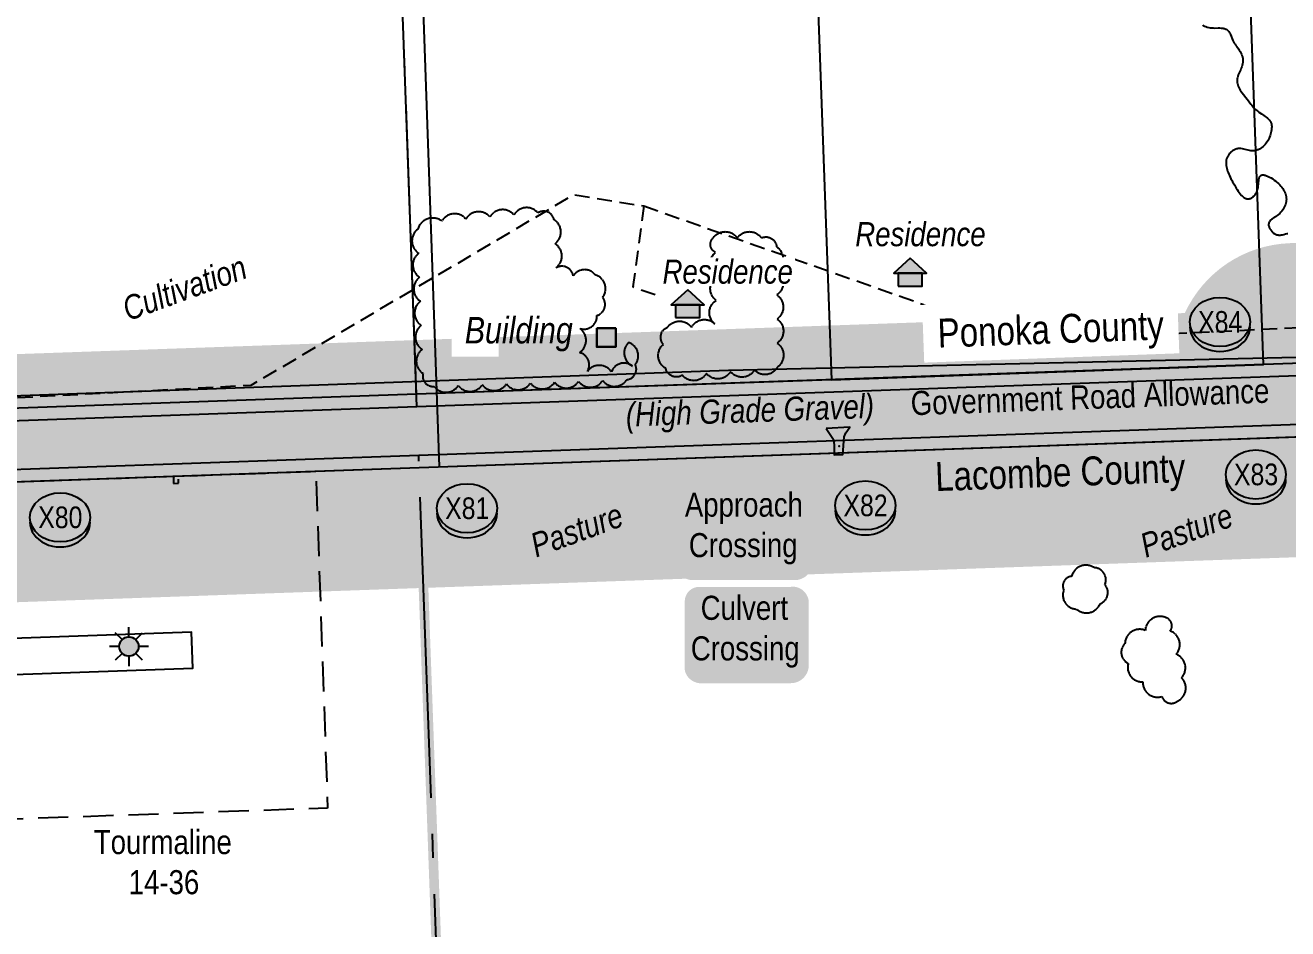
# Model space of a CAD drawing. Extents: x 665644 to 688844, y 5825051 to 5844826.
# Drawn here: x 672902 to 673426, y 5828566 to 5828942 of the extents above; entities that cross this region are included whole.
import ezdxf
from ezdxf.enums import TextEntityAlignment as Align

# ---------------------------------------------------------------- set-up
doc = ezdxf.new("R2010")
doc.units = 0
doc.header["$LTSCALE"] = 5
doc.header["$PDSIZE"] = 0.5
for name, pattern in [('0', [1, 1, 0]), ('BORDER', [44.45, 12.7, -6.35, 12.7, -6.35, 0, -6.35]), ('foc-ACCESSROAD', [3.75, 2.5, -1.25]), ('foc-QUARTERLINE', [33, 25, -3, 2, -3]), ('UG_PIPE', [1.875, 1.25, -0.625])]:
    doc.linetypes.add(name, pattern=pattern)
doc.layers.add('AS-BOUNDARY', color=7, linetype='BORDER', lineweight=60, true_color=0xcc33ff)
doc.layers.add('AS-STRUCTURE', color=7, linetype='Continuous', lineweight=30, true_color=0x595959)
for name, color, linetype in [('AS-PIPE-UG', 44, 'UG_PIPE'), ('AS-POWER', 104, 'foc-POWER'), ('AS-RESIDENCE', 14, 'Continuous'), ('AS-ROADS', 254, 'Continuous'), ('AS-TELEPHONE', 224, 'foc-TEL'), ('C-WS-S', 13, 'Continuous'), ('CG-NOTES', 7, 'Continuous'), ('F-RW', 190, 'Continuous'), ('F-WS', 190, 'foc-ACCESSROAD'), ('L-33', 7, 'Continuous'), ('L-QSEC', 8, 'foc-QUARTERLINE'), ('L-ROAD-T', 7, 'Continuous'), ('L-SEC', 7, 'Continuous'), ('L-TITLEDB', 4, 'Continuous'), ('P-BUFFER-H 30m', 51, 'Continuous'), ('P-CROSSINGS', 250, 'Continuous'), ('T-BUSH', 110, '0'), ('T-CREEK', 160, 'Continuous')]:
    doc.layers.add(name, color=color, linetype=linetype)
for name, color, linetype, true_color in [('AS-STRUCTURE-H', 7, 'Continuous', 0xa8a8a8), ('AS-STRUCTURE-T', 7, 'Continuous', 0x454545), ('P-PROPOSED-WL4', 7, 'Continuous', 0x5b5bc8)]:
    doc.layers.add(name, color=color, linetype=linetype, true_color=true_color)
doc.layers.add('F-WS-T', color=190, linetype='Continuous', lineweight=9)
doc.layers.add('T-TEXT', color=48, linetype='Continuous', lineweight=18)
doc.layers.add('Fresh_POD_to_Rimbey_South', color=7, linetype='Continuous', plot=False)
doc.styles.add('100L', font='ARIALN.TTF', dxfattribs={"height": 11})
doc.styles.add('175L', font='ARIALN.TTF', dxfattribs={"height": 20})
doc.styles.add('240', font='ARIALN.TTF', dxfattribs={"height": 30})
doc.styles.add('80', font='ARIALN.TTF', dxfattribs={"height": 10})
doc.styles.add('80L', font='ARIALN.TTF', dxfattribs={"height": 10})
doc.styles.add('80LS', font='ARIALNI.TTF', dxfattribs={"height": 10})
doc.styles.add('Crossing', font='ARIALN.TTF', dxfattribs={"height": 10})
doc.styles.add('foc-LtypeFont', font='ARIALN.TTF', dxfattribs={"height": 7.35})
doc.linetypes.add('foc-POWER', pattern='A,6,-1,["P",foc-LtypeFont,S=0.2,R=0,X=-0.625,Y=-0.75],-1.24,4', length=12.24)
doc.linetypes.add('foc-TEL', pattern='A,2,-1,["T",foc-LtypeFont,S=0.2,R=0,X=-0.425,Y=-0.75],-1.24,8', length=12.24)
doc.linetypes.add('foc-TEL-NOLINE', pattern='A,0,-2,["T",foc-LtypeFont,S=0.2,R=0,X=-0.425,Y=-0.75],-10.24', length=12.24)

# ---------------------------------------------------------------- blocks, each defined once
blk = doc.blocks.new('res_occ')
for points in [[(0.1, 0.89), (-1.26, -0.37), (1.46, -0.37)], [(-0.9, -1.43), (1.1, -1.43), (1.1, -0.37), (-0.9, -0.37)]]:
    blk.add_hatch(color=14).paths.add_polyline_path(points)
at = {"color": 14}
for points in [[(0.1, 0.89), (-1.26, -0.37), (1.46, -0.37)], [(-0.9, -1.43), (1.1, -1.43), (1.1, -0.37), (-0.9, -0.37)]]:
    blk.add_lwpolyline(points, close=True, dxfattribs=at)
blk = doc.blocks.new('*U2206')
h = blk.add_hatch(color=59)
edge = h.paths.add_edge_path()
edge.add_line((-21.5, -20), (21.5, -20))
edge.add_arc((21.5, -14), 6, 270, 360)
edge.add_line((27.5, -14), (27.5, 12.5))
edge.add_arc((21.5, 12.5), 6, 0, 90)
edge.add_line((21.5, 18.5), (-21.5, 18.5))
edge.add_arc((-21.5, 12.5), 6, 90, 180)
edge.add_line((-27.5, 12.5), (-27.5, -14))
edge.add_arc((-21.5, -14), 6, 180, 270)
at = {"color": 1, "flags": 128}
blk.add_lwpolyline([(40.04, 34.16, 0, 7.5, 0), (0, 0, 0, 0, 0)], format="xyseb", dxfattribs=at)
blk.add_lwpolyline([(-21.5, -20, 3, 3, 0), (21.5, -20, 3, 3, 0.414214), (27.5, -14, 3, 3, 0), (27.5, 12.5, 3, 0, 0.414214), (21.5, 18.5, 0, 0, 0), (-21.5, 18.5, 0, 0, 0.414214), (-27.5, 12.5, 0, 0, 0), (-27.5, -14, 0, 3, 0.414214)], format="xyseb", close=True, dxfattribs=at)
at = {"color": 1, "style": '80'}
blk.add_attdef('ENTER_TEXT_001', (-35.99, -5), '', height=10, dxfattribs=at)
blk = doc.blocks.new('*U1229')
h = blk.add_hatch(color=254)
edge = h.paths.add_edge_path()
edge.add_line((-19, -20), (19, -20))
edge.add_arc((19, -14), 6, 270, 360)
edge.add_line((25, -14), (25, 12.5))
edge.add_arc((19, 12.5), 6, 0, 90)
edge.add_line((19, 18.5), (-19, 18.5))
edge.add_arc((-19, 12.5), 6, 90, 180)
edge.add_line((-25, 12.5), (-25, -14))
edge.add_arc((-19, -14), 6, 180, 270)
at = {"color": 160, "flags": 128}
blk.add_lwpolyline([(-19, -20, 3, 3, 0), (19, -20, 3, 3, 0.414214), (25, -14, 3, 3, 0), (25, 12.5, 3, 0, 0.414214), (19, 18.5, 0, 0, 0), (-19, 18.5, 0, 0, 0.414214), (-25, 12.5, 0, 0, 0), (-25, -14, 0, 3, 0.414214)], format="xyseb", close=True, dxfattribs=at)
at = {"color": 160, "style": '80'}
blk.add_attdef('ENTER_TEXT_001', (-26.85, -4.92), '', height=10, dxfattribs=at)
blk = doc.blocks.new('xing2')
h = blk.add_hatch(color=50)
h.dxf.hatch_style = 1
edge = h.paths.add_edge_path()
edge.add_ellipse((0, 0), major_axis=(-12.5, 0), ratio=0.816297, start_angle=0, end_angle=360)
h = blk.add_hatch(color=250)
h.dxf.hatch_style = 1
edge = h.paths.add_edge_path()
edge.add_ellipse((0, -2.05), major_axis=(-12.5, 0), ratio=0.816297, start_angle=0, end_angle=180)
edge.add_line((12.5, -2.05), (12.5, 0))
edge.add_ellipse((0, 0), major_axis=(-12.5, 0), ratio=0.816297, start_angle=0, end_angle=180, ccw=False)
edge.add_line((-12.5, 0), (-12.5, -2.05))
at = {"color": 250}
blk.add_ellipse((0, 0), major_axis=(-12.5, 0), ratio=0.816297, dxfattribs=at)
blk.add_ellipse((0, -2.05), major_axis=(-12.5, 0), ratio=0.816297, start_param=0, end_param=3.141593, dxfattribs=at)
at = {"color": 250, "style": 'Crossing'}
blk.add_attdef('CROSSING', text='', height=9, dxfattribs=at).set_placement((0.09, 0.02), align=Align.MIDDLE_CENTER)
at = {"color": 250, "style": 'Crossing', "flags": 1}
for tag, p in [('OWNER', (0.09, -12.49)), ('DESCRIPTION', (0.09, -25.77)), ('LOCATION', (0.09, -39.3)), ('DWG_REF', (0.09, -52.84))]:
    blk.add_attdef(tag, text='', height=9, dxfattribs=at).set_placement(p, align=Align.MIDDLE_CENTER)
blk = doc.blocks.new('GAS')
h = blk.add_hatch(color=255)
h.dxf.hatch_style = 1
edge = h.paths.add_edge_path()
edge.add_arc((0, 0), 0.9, 0, 360)
for p, q in [((-0.57, 0.57), (-1.14, 1.14)), ((0, 0.81), (0, 1.62)), ((0.57, 0.57), (1.14, 1.14)), ((-0.81, 0), (-1.62, 0)), ((1.62, 0), (0.81, 0)), ((-0.57, -0.57), (-1.14, -1.14)), ((0, -0.81), (0, -1.62)), ((1.14, -1.14), (0.57, -0.57))]:
    blk.add_line(p, q)
blk.add_circle((0, 0), 0.8)

msp = doc.modelspace()

# ---------------------------------------------------------------- hatches: boundary and pattern name
at = {"layer": 'AS-ROADS'}
h = msp.add_hatch(color=256, dxfattribs=at)
h.dxf.hatch_style = 1
h.paths.add_polyline_path([(673234.681, 5828774.169), (673237.766, 5828769.572), (673237.991, 5828767.161), (673238.052, 5828763.144), (673241.643, 5828763.312), (673242.086, 5828770.581), (673242.871, 5828772.319), (673244.554, 5828774.618)])
at = {"layer": 'AS-STRUCTURE-H'}
h = msp.add_hatch(color=256, dxfattribs=at)
h.dxf.hatch_style = 1
h.paths.add_polyline_path([(673139.43, 5828815.714), (673147.316, 5828815.714), (673147.316, 5828808.012), (673139.43, 5828808.012)])
at = {"layer": 'P-BUFFER-H 30m'}
h = msp.add_hatch(color=256, dxfattribs=at)
h.dxf.hatch_style = 1
edge = h.paths.add_edge_path()
edge.add_line((666009.192, 5827543.733), (666003.067, 5827535.89))
edge.add_line((666003.067, 5827535.89), (665942.142, 5827473.312))
edge.add_arc((665977.967, 5827438.432), 50, 135.7667, 181.93918)
edge.add_line((665927.996, 5827436.741), (665928.647, 5827417.504))
edge.add_line((665928.647, 5827417.504), (665858.673, 5827415.076))
edge.add_line((665858.673, 5827415.076), (665848.648, 5827703.844))
edge.add_line((665848.648, 5827703.844), (665829.66, 5828249.421))
edge.add_arc((665942.312, 5828253.201), 112.715, 136.01347, 181.9217, ccw=False)
edge.add_line((665861.213, 5828331.48), (665952.824, 5828426.391))
edge.add_arc((666033.077, 5828349.035), 111.465, 92.02995, 136.0531, ccw=False)
edge.add_line((666029.129, 5828460.43), (666763.716, 5828486.374))
edge.add_arc((666761.951, 5828536.343), 50, 272.02269, 335.20661)
edge.add_line((666807.342, 5828515.375), (667390.232, 5828536.212))
edge.add_line((667390.232, 5828536.212), (667545.778, 5828541.674))
edge.add_arc((667589.622, 5828565.71), 50, 208.73134, 271.99963)
edge.add_line((667591.367, 5828515.74), (668192.996, 5828536.745))
edge.add_line((668192.996, 5828536.745), (668987.773, 5828564.747))
edge.add_arc((668986.012, 5828614.716), 50, 272.01784, 335.23575)
edge.add_line((669031.414, 5828593.772), (669696.261, 5828617.102))
edge.add_arc((669740.082, 5828641.18), 50, 208.78768, 272.00974)
edge.add_line((669741.835, 5828591.211), (669818.198, 5828593.891))
edge.add_line((669818.198, 5828593.891), (670620.542, 5828621.926))
edge.add_line((670620.542, 5828621.926), (671177.684, 5828641.55))
edge.add_arc((671175.924, 5828691.519), 50, 272.01722, 298.32267)
edge.add_line((671199.646, 5828647.505), (671317.002, 5828651.615))
edge.add_line((671317.002, 5828651.615), (671420.483, 5828655.241))
edge.add_arc((671441.065, 5828700.808), 50, 245.69213, 272.00667)
edge.add_line((671442.816, 5828650.839), (672244.847, 5828678.94))
edge.add_line((672244.847, 5828678.94), (672264.955, 5828679.647))
edge.add_line((672264.955, 5828679.647), (673067.43, 5828707.876))
edge.add_line((673067.43, 5828707.876), (673434.856, 5828720.801))
edge.add_arc((673433.098, 5828770.77), 50, 272.01462, 335.23759)
edge.add_line((673478.5, 5828749.827), (673868.927, 5828763.561))
edge.add_line((673868.927, 5828763.561), (673889.027, 5828764.268))
edge.add_line((673889.027, 5828764.268), (674693.164, 5828792.467))
edge.add_line((674693.164, 5828792.467), (675500.312, 5828820.755))
edge.add_arc((675498.561, 5828870.724), 50, 272.00724, 280.2186)
edge.add_arc((675512.664, 5828871.243), 50, 263.99274, 272.08982)
edge.add_line((675514.487, 5828821.276), (675529.103, 5828821.809))
edge.add_arc((675572.891, 5828845.947), 50, 208.86537, 272.09001)
edge.add_line((675574.715, 5828795.98), (676318.375, 5828823.119))
edge.add_arc((676316.552, 5828873.086), 50, 272.09001, 298.40197)
edge.add_line((676340.335, 5828829.104), (676355.733, 5828829.666))
edge.add_arc((676376.247, 5828875.264), 50, 245.77711, 272.09078)
edge.add_line((676378.071, 5828825.297), (677089.349, 5828851.264))
edge.add_line((677089.349, 5828851.264), (677192.264, 5828855.477))
edge.add_line((677192.264, 5828855.477), (677189.938, 5828908.346))
edge.add_arc((677139.986, 5828906.148), 50, 2.51912, 92.09078)
edge.add_line((677138.162, 5828956.115), (676399.458, 5828929.147))
edge.add_arc((676378.945, 5828883.548), 50, 65.77852, 92.08954)
edge.add_line((676377.122, 5828933.515), (676311.431, 5828931.118))
edge.add_arc((676313.254, 5828881.152), 50, 92.08954, 118.40251)
edge.add_line((676289.471, 5828925.133), (675618.565, 5828900.649))
edge.add_arc((675574.778, 5828876.511), 50, 28.86544, 92.08994)
edge.add_line((675572.954, 5828926.478), (675563.641, 5828926.138))
edge.add_line((675563.641, 5828926.138), (675558.345, 5829067.321))
edge.add_arc((675508.381, 5829065.447), 50, 2.14827, 92.14821)
edge.add_line((675506.506, 5829115.412), (675486.408, 5829114.658))
edge.add_arc((675488.282, 5829064.693), 50, 92.14821, 182.14828)
edge.add_line((675438.317, 5829062.819), (675443.606, 5828921.831))
edge.add_line((675443.606, 5828921.831), (674689.556, 5828895.403))
edge.add_line((674689.556, 5828895.403), (673885.412, 5828867.204))
edge.add_line((673885.412, 5828867.204), (673865.306, 5828866.497))
edge.add_line((673865.306, 5828866.497), (673427.271, 5828851.088))
edge.add_arc((673429.028, 5828801.119), 50, 92.01465, 155.23756)
edge.add_line((673383.626, 5828822.062), (673063.809, 5828810.812))
edge.add_line((673063.809, 5828810.812), (672261.334, 5828782.583))
edge.add_line((672261.334, 5828782.583), (672241.233, 5828781.876))
edge.add_line((672241.233, 5828781.876), (671464.35, 5828754.656))
edge.add_arc((671443.768, 5828709.089), 50, 65.69192, 92.00685)
edge.add_line((671442.017, 5828759.058), (671313.396, 5828754.551))
edge.add_line((671313.396, 5828754.551), (671174.332, 5828749.681))
edge.add_arc((671176.082, 5828699.712), 50, 92.00583, 118.33384)
edge.add_line((671152.351, 5828743.722), (670616.93, 5828724.863))
edge.add_line((670616.93, 5828724.863), (669814.594, 5828696.828))
edge.add_line((669814.594, 5828696.828), (669785.832, 5828695.818))
edge.add_arc((669742.011, 5828671.74), 50, 28.7877, 92.00972)
edge.add_line((669740.258, 5828721.709), (669011.371, 5828696.132))
edge.add_arc((669013.124, 5828646.163), 50, 92.00972, 92.15561)
edge.add_line((669011.243, 5828696.128), (668980.075, 5828694.954))
edge.add_arc((668981.956, 5828644.99), 50, 92.15561, 155.14244)
edge.add_line((668936.588, 5828666.008), (668189.385, 5828639.682))
edge.add_line((668189.385, 5828639.682), (667635.387, 5828620.34))
edge.add_arc((667591.538, 5828596.314), 50, 28.71884, 92.01135)
edge.add_line((667589.783, 5828646.283), (667386.586, 5828639.147))
edge.add_line((667386.586, 5828639.147), (666756.08, 5828616.609))
edge.add_arc((666757.866, 5828566.641), 50, 92.04727, 155.18038)
edge.add_line((666712.484, 5828587.629), (666025.494, 5828563.366))
edge.add_arc((666033.062, 5828349.069), 214.43, 92.02269, 136.04584)
edge.add_line((665878.694, 5828497.902), (665787.104, 5828403.013))
edge.add_arc((665942.312, 5828253.201), 215.715, 136.01347, 181.93424)
edge.add_arc((665776.691, 5828247.607), 50, 181.93424, 181.99327)
edge.add_line((665726.721, 5828245.868), (665745.71, 5827700.266))
edge.add_line((665745.71, 5827700.266), (665757.47, 5827361.533))
edge.add_line((665757.47, 5827361.533), (665757.574, 5827358.535))
edge.add_arc((665807.544, 5827360.27), 50, 181.98841, 271.9875)
edge.add_line((665809.278, 5827310.3), (665862.247, 5827312.138))
edge.add_line((665862.247, 5827312.138), (665985.206, 5827316.405))
edge.add_arc((665983.472, 5827366.375), 50, 271.9875, 362.04207)
edge.add_line((666033.441, 5827368.156), (666032.177, 5827403.589))
edge.add_line((666032.177, 5827403.589), (666031.701, 5827417.647))
edge.add_line((666031.701, 5827417.647), (666072.442, 5827459.493))
edge.add_line((666072.442, 5827459.493), (666106.054, 5827458.849))
edge.add_arc((666107.012, 5827508.84), 50, 268.90143, 294.66022)
edge.add_line((666127.874, 5827463.4), (666172.459, 5827483.869))
edge.add_line((666172.459, 5827483.869), (666350.016, 5827525.676))
edge.add_arc((666338.557, 5827574.345), 50, 283.2493, 405.41323)
edge.add_line((666373.656, 5827609.954), (666371.132, 5827612.442))
edge.add_arc((666336.033, 5827576.833), 50, 45.41323, 103.2493)
edge.add_line((666324.573, 5827625.502), (666143.698, 5827582.914))
edge.add_arc((666155.158, 5827534.245), 50, 103.2493, 114.66022)
edge.add_line((666134.296, 5827579.685), (666133.685, 5827579.404))
edge.add_arc((666084.581, 5827569.982), 50, 10.86194, 62.58611)
edge.add_line((666107.602, 5827614.367), (666099.432, 5827618.605))
edge.add_arc((666076.411, 5827574.22), 50, 62.58611, 152.58611)
edge.add_line((666032.026, 5827597.24), (666030.645, 5827594.577))
edge.add_arc((666075.03, 5827571.557), 50, 152.58611, 184.80847)
edge.add_line((666025.206, 5827567.365), (666021.831, 5827559.92))
edge.add_line((666021.831, 5827559.92), (666009.192, 5827543.733))

# ---------------------------------------------------------------- linework, layer by layer
at = {"layer": 'AS-BOUNDARY', "flags": 128}
msp.add_lwpolyline([(681195.742, 5828960.591, 4, 4, 0), (681192.499, 5829060.528, 4, 4, 0), (680369.563, 5829029.677, 4, 4, 0), (678766.25, 5828968.46, 4, 4, 0), (678746.151, 5828967.743, 4, 4, 0), (677140.879, 5828908.866, 4, 4, 0), (677020.961, 5828904.489, 4, 4, 0), (675516.497, 5828849.073, 4, 4, 0), (673867.961, 5828791.251, 4, 4, 0), (673065.485, 5828763.022, 4, 4, 0), (673097.964, 5827861.148, 0, 0, 0)], format="xyseb", dxfattribs=at)
at = {"layer": 'AS-PIPE-UG', "flags": 128}
for points in [[(672374.669, 5828759.269), (672995.916, 5828792.1), (673129.909, 5828871.254), (673158.93, 5828866.537)], [(673158.93, 5828866.537), (673154.431, 5828832.885), (673164.159, 5828829.621)], [(673158.93, 5828866.537), (673283.752, 5828822.616)], [(673378.192, 5828813.604), (673809.467, 5828833.135)]]:
    msp.add_lwpolyline(points, dxfattribs=at)
at = {"layer": 'AS-POWER', "flags": 128}
msp.add_lwpolyline([(670637.829, 5828703.181), (672057.335, 5828752.892), (672207.812, 5828758.164), (672266.275, 5828765.138), (672370.585, 5828768.816), (673194.147, 5828798.334), (673889.562, 5828814.203), (674019.339, 5828817.61), (674643.868, 5828839.513), (674698.924, 5828841.383), (675111.536, 5828855.405), (675430.336, 5828866.166), (675518.855, 5828870.32), (675945.041, 5828884.632), (676075.8, 5828889.181), (676180.688, 5828894.105), (676398.918, 5828903.205), (677118.975, 5828928.722)], dxfattribs=at)
at = {"layer": 'AS-ROADS', "const_width": 8, "flags": 128}
msp.add_lwpolyline([(670206.753, 5828670.714), (671097.785, 5828702.772), (671508.703, 5828717.383), (671944.829, 5828730.351), (672348.434, 5828744.429), (673040.114, 5828768.916), (673422.48, 5828782.995), (673966.192, 5828801.534), (674466.585, 5828821.248), (674979.12, 5828837.921), (675553.281, 5828858.67), (676169.719, 5828880.18), (676766.478, 5828903.213), (677019.621, 5828911.693)], dxfattribs=at)
at = {"layer": 'AS-ROADS', "flags": 128}
msp.add_lwpolyline([(673234.681, 5828774.169), (673237.766, 5828769.572), (673237.991, 5828767.161), (673238.052, 5828763.144), (673241.643, 5828763.312), (673242.086, 5828770.581), (673242.871, 5828772.319), (673244.554, 5828774.618)], close=True, dxfattribs=at)
at = {"layer": 'AS-STRUCTURE'}
msp.add_lwpolyline([(673139.43, 5828815.714), (673147.316, 5828815.714), (673147.316, 5828808.012), (673139.43, 5828808.012)], close=True, dxfattribs=at)
at = {"layer": 'AS-TELEPHONE', "flags": 128}
msp.add_lwpolyline([(673074.122, 5828758.142), (673065.919, 5828991.35), (673112.975, 5829032.666)], dxfattribs=at)
at = {"layer": 'AS-TELEPHONE', "linetype": 'foc-TEL-NOLINE', "flags": 128}
msp.add_lwpolyline([(672243.096, 5828728.909), (673065.672, 5828757.845), (673868.146, 5828786.073), (674692.432, 5828814.979), (675496.618, 5828843.164), (676318.379, 5828873.152), (677020.187, 5828898.772), (677120.019, 5828902.417), (678041.168, 5828936.208)], dxfattribs=at)
at = {"layer": 'F-RW', "flags": 128}
msp.add_lwpolyline([(672432.863, 5828735.584), (672435.67, 5828655.634), (672971.628, 5828674.487), (672971.101, 5828689.478), (672450.134, 5828671.152), (672447.854, 5828736.111), (672447.854, 5828736.112)], close=True, dxfattribs=at)
at = {"layer": 'F-WS', "flags": 128}
msp.add_lwpolyline([(672882.82, 5828751.413), (672963.63, 5828754.255), (672963.718, 5828751.287), (672965.718, 5828751.344), (672965.636, 5828754.323), (673022.74, 5828756.332), (673027.662, 5828616.418), (672887.749, 5828611.496), (672882.827, 5828751.41)], dxfattribs=at)
at = {"layer": 'Fresh_POD_to_Rimbey_South', "color": 6}
msp.add_point((673240.119, 5828766.727), dxfattribs=at)
at = {"layer": 'L-QSEC', "flags": 128}
for points in [[(673064.76, 5828783.123), (673037.197, 5829546.977)], [(673094.38, 5827961.11), (673065.485, 5828763.022)]]:
    msp.add_lwpolyline(points, dxfattribs=at)
at = {"layer": 'L-SEC', "flags": 128}
for points in [[(673867.248, 5828811.351), (673064.76, 5828783.123)], [(673065.485, 5828763.022), (673867.961, 5828791.251)], [(673064.76, 5828783.123), (672262.271, 5828754.891)], [(672263.008, 5828734.793), (673065.485, 5828763.022)]]:
    msp.add_lwpolyline(points, dxfattribs=at)
at = {"layer": 'L-TITLEDB', "flags": 128}
for points in [[(673403.636, 5829152.416), (673224.171, 5829146.103), (673236.863, 5828794.359), (673416.328, 5828800.672)], [(673051.881, 5829140.042), (673224.171, 5829146.103), (673236.863, 5828794.359), (673064.573, 5828788.299)]]:
    msp.add_lwpolyline(points, close=True, dxfattribs=at)
for points in [[(673867.064, 5828816.528), (673064.573, 5828788.299)], [(673064.573, 5828788.299), (672262.081, 5828760.068)], [(673065.672, 5828757.845), (673868.146, 5828786.073)], [(672263.197, 5828729.616), (673065.672, 5828757.845)]]:
    msp.add_lwpolyline(points, dxfattribs=at)
at = {"layer": 'T-BUSH', "flags": 128}
for points in [[(673065.1, 5828856.907, 0.5205671), (673065.46, 5828846.914, 0.5205671), (673065.821, 5828836.92, 0.5205671), (673066.181, 5828826.927, 0.5205671), (673066.542, 5828816.933, 0.5205671), (673066.902, 5828806.94, 0.5205671), (673067.263, 5828796.946, 0.5205671), (673071.913, 5828791.559, 0.5205671), (673081.907, 5828791.911, 0.5205671), (673091.9, 5828792.262, 0.5205671), (673101.894, 5828792.614, 0.5205671), (673111.888, 5828792.965, 0.5205671), (673121.882, 5828793.317, 0.5205671), (673131.876, 5828793.668, 0.5205671), (673141.87, 5828794.02, 0.5205671), (673151.863, 5828794.371, 0.5205671), (673155.418, 5828800.673, 0.5205671), (673152.61, 5828809.827, 0.5205671), (673154.294, 5828799.994, 0.5205671), (673145.513, 5828797.636, 0.5205671), (673135.515, 5828797.812, 0.5205671), (673132.197, 5828805.618, 0.5205671), (673132.554, 5828815.611, 0.5205671), (673139.489, 5828821.035, 0.5205671), (673141.897, 5828828.597, 0.5205671), (673138.712, 5828837.96, 0.5205671), (673129.664, 5828837.485, 0.5205671), (673122.532, 5828840.858, 0.5205671), (673122.119, 5828850.85, 0.5205671), (673121.707, 5828860.841, 0.5205671), (673114.977, 5828863.664, 0.5205671), (673105.013, 5828862.818, 0.5205671), (673095.049, 5828861.972, 0.5205671), (673085.085, 5828861.125, 0.5205671), (673075.121, 5828860.279, 0.5205671)], [(673187.774, 5828853.27, -0.5205671), (673197.774, 5828853.27, -0.5205671), (673207.774, 5828853.27, -0.5205671), (673214.104, 5828849.578, -0.5205671), (673214.164, 5828839.578, -0.5205671), (673214.224, 5828829.578, -0.5205671), (673214.284, 5828819.578, -0.5205671), (673214.344, 5828809.579, -0.5205671), (673214.404, 5828799.579, -0.5205671), (673204.913, 5828798.404, -0.5205671), (673194.939, 5828797.675, -0.5205671), (673184.966, 5828796.945, -0.5205671), (673174.993, 5828796.216, -0.5205671), (673168.049, 5828799.105, -0.5205671), (673167.079, 5828809.058, -0.5205671), (673168.823, 5828816.168, -0.5205671), (673178.771, 5828816.04, -0.5205671), (673188.476, 5828817.52, -0.5205671), (673189.021, 5828827.321, -0.5205671), (673189.295, 5828837.306, -0.5205671), (673188.72, 5828847.213, -0.5205671)], [(673345.967, 5828716.312, 0.5205671), (673336.639, 5828712.71, 0.5205671), (673333.329, 5828706.999, 0.5205671), (673338.68, 5828699.077, 0.5205671), (673348.429, 5828701.304, 0.5205671), (673350.448, 5828709.2, 0.5205671)], [(673375.641, 5828695.571, 0.5205671), (673367.196, 5828690.215, 0.5205671), (673358.752, 5828684.859, 0.5205671), (673360.148, 5828676.497, 0.5205671), (673366.155, 5828668.898, 0.5205671), (673374.077, 5828662.795, 0.5205671), (673380.513, 5828660.789, 0.5205671), (673382.277, 5828670.55, 0.5205671), (673380.08, 5828680.306, 0.5205671), (673377.579, 5828689.975, 0.5205671)]]:
    msp.add_lwpolyline(points, format="xyb", close=True, dxfattribs=at)
at = {"layer": 'T-CREEK', "flags": 128}
msp.add_lwpolyline([(673391.03, 5828941.715), (673391.283, 5828941.556), (673391.808, 5828941.276), (673392.36, 5828941.042), (673392.935, 5828940.852), (673393.531, 5828940.702), (673394.146, 5828940.591), (673394.778, 5828940.515), (673395.425, 5828940.472), (673396.082, 5828940.458), (673397.405, 5828940.469), (673398.054, 5828940.471), (673398.685, 5828940.451), (673399.29, 5828940.4), (673399.581, 5828940.358), (673399.862, 5828940.303), (673400.133, 5828940.233), (673400.393, 5828940.148), (673400.641, 5828940.045), (673400.875, 5828939.923), (673401.096, 5828939.779), (673401.302, 5828939.615), (673401.495, 5828939.43), (673401.675, 5828939.227), (673401.845, 5828939.006), (673402.004, 5828938.771), (673402.154, 5828938.521), (673402.297, 5828938.259), (673402.563, 5828937.705), (673402.813, 5828937.121), (673403.298, 5828935.915), (673403.552, 5828935.319), (673403.825, 5828934.743), (673404.126, 5828934.2), (673404.454, 5828933.688), (673404.8, 5828933.198), (673405.158, 5828932.719), (673405.875, 5828931.761), (673406.221, 5828931.262), (673406.547, 5828930.742), (673406.848, 5828930.205), (673407.116, 5828929.651), (673407.344, 5828929.084), (673407.526, 5828928.506), (673407.598, 5828928.214), (673407.655, 5828927.92), (673407.697, 5828927.625), (673407.724, 5828927.329), (673407.735, 5828927.032), (673407.73, 5828926.735), (673407.68, 5828926.139), (673407.58, 5828925.544), (673407.436, 5828924.951), (673407.254, 5828924.362), (673407.042, 5828923.778), (673406.806, 5828923.201), (673406.553, 5828922.632), (673406.045, 5828921.507), (673405.814, 5828920.945), (673405.614, 5828920.381), (673405.457, 5828919.812), (673405.398, 5828919.524), (673405.355, 5828919.234), (673405.328, 5828918.942), (673405.319, 5828918.646), (673405.326, 5828918.349), (673405.349, 5828918.05), (673405.388, 5828917.751), (673405.441, 5828917.452), (673405.588, 5828916.855), (673405.785, 5828916.267), (673406.026, 5828915.692), (673406.305, 5828915.136), (673406.617, 5828914.603), (673406.955, 5828914.096), (673407.314, 5828913.611), (673408.07, 5828912.677), (673408.837, 5828911.751), (673409.577, 5828910.793), (673410.3, 5828909.816), (673411.029, 5828908.847), (673411.403, 5828908.374), (673411.787, 5828907.913), (673412.184, 5828907.467), (673412.596, 5828907.04), (673413.026, 5828906.635), (673413.474, 5828906.248), (673413.937, 5828905.877), (673414.414, 5828905.518), (673415.402, 5828904.821), (673416.425, 5828904.125), (673416.944, 5828903.768), (673417.456, 5828903.4), (673417.946, 5828903.013), (673418.401, 5828902.602), (673418.61, 5828902.385), (673418.804, 5828902.161), (673418.982, 5828901.927), (673419.141, 5828901.684), (673419.28, 5828901.431), (673419.397, 5828901.166), (673419.493, 5828900.891), (673419.569, 5828900.608), (673419.626, 5828900.316), (673419.666, 5828900.017), (673419.689, 5828899.713), (673419.697, 5828899.405), (673419.673, 5828898.779), (673419.604, 5828898.15), (673419.501, 5828897.527), (673419.371, 5828896.919), (673419.217, 5828896.326), (673419.037, 5828895.748), (673418.829, 5828895.185), (673418.593, 5828894.637), (673418.328, 5828894.103), (673418.032, 5828893.584), (673417.706, 5828893.08), (673417.349, 5828892.594), (673416.961, 5828892.128), (673416.543, 5828891.685), (673416.095, 5828891.268), (673415.617, 5828890.878), (673415.109, 5828890.519), (673414.577, 5828890.199), (673414.023, 5828889.923), (673413.74, 5828889.805), (673413.453, 5828889.7), (673413.163, 5828889.61), (673412.871, 5828889.536), (673412.576, 5828889.478), (673412.28, 5828889.438), (673411.983, 5828889.417), (673411.685, 5828889.414), (673411.387, 5828889.428), (673411.088, 5828889.458), (673410.491, 5828889.555), (673409.893, 5828889.69), (673408.696, 5828890.01), (673408.099, 5828890.164), (673407.503, 5828890.292), (673406.909, 5828890.379), (673406.612, 5828890.403), (673406.317, 5828890.41), (673406.022, 5828890.399), (673405.727, 5828890.368), (673405.434, 5828890.316), (673405.143, 5828890.242), (673404.853, 5828890.149), (673404.568, 5828890.037), (673404.286, 5828889.907), (673404.01, 5828889.761), (673403.74, 5828889.6), (673403.477, 5828889.425), (673403.221, 5828889.238), (673402.974, 5828889.038), (673402.737, 5828888.828), (673402.51, 5828888.608), (673402.295, 5828888.381), (673402.091, 5828888.146), (673401.901, 5828887.905), (673401.724, 5828887.66), (673401.563, 5828887.411), (673401.416, 5828887.16), (673401.285, 5828886.905), (673401.168, 5828886.648), (673401.065, 5828886.388), (673400.976, 5828886.125), (673400.838, 5828885.592), (673400.751, 5828885.049), (673400.714, 5828884.496), (673400.722, 5828883.933), (673400.774, 5828883.362), (673400.867, 5828882.781), (673400.998, 5828882.193), (673401.165, 5828881.596), (673401.364, 5828880.992), (673401.594, 5828880.381), (673401.852, 5828879.763), (673402.134, 5828879.138), (673402.439, 5828878.507), (673402.764, 5828877.87), (673403.105, 5828877.228), (673403.462, 5828876.581), (673404.206, 5828875.273), (673404.983, 5828873.964), (673405.383, 5828873.327), (673405.79, 5828872.712), (673406.206, 5828872.127), (673406.63, 5828871.58), (673407.063, 5828871.079), (673407.283, 5828870.848), (673407.505, 5828870.632), (673407.729, 5828870.431), (673407.956, 5828870.247), (673408.185, 5828870.08), (673408.416, 5828869.931), (673408.649, 5828869.802), (673408.885, 5828869.694), (673409.124, 5828869.607), (673409.365, 5828869.542), (673409.608, 5828869.501), (673409.854, 5828869.485), (673410.102, 5828869.494), (673410.353, 5828869.529), (673410.607, 5828869.591), (673410.861, 5828869.68), (673411.116, 5828869.794), (673411.368, 5828869.932), (673411.617, 5828870.093), (673411.862, 5828870.275), (673412.1, 5828870.478), (673412.33, 5828870.699), (673412.551, 5828870.939), (673412.76, 5828871.195), (673412.958, 5828871.466), (673413.141, 5828871.752), (673413.309, 5828872.051), (673413.461, 5828872.361), (673413.593, 5828872.682), (673413.708, 5828873.012), (673413.807, 5828873.35), (673413.891, 5828873.693), (673414.023, 5828874.39), (673414.117, 5828875.091), (673414.189, 5828875.782), (673414.25, 5828876.449), (673414.316, 5828877.081), (673414.354, 5828877.379), (673414.399, 5828877.663), (673414.452, 5828877.932), (673414.514, 5828878.183), (673414.588, 5828878.416), (673414.675, 5828878.628), (673414.777, 5828878.818), (673414.895, 5828878.984), (673415.031, 5828879.124), (673415.187, 5828879.238), (673415.362, 5828879.326), (673415.555, 5828879.389), (673415.764, 5828879.427), (673415.988, 5828879.442), (673416.227, 5828879.435), (673416.479, 5828879.407), (673416.743, 5828879.358), (673417.018, 5828879.29), (673417.302, 5828879.204), (673417.595, 5828879.099), (673417.895, 5828878.979), (673418.201, 5828878.843), (673418.513, 5828878.692), (673418.828, 5828878.528), (673419.467, 5828878.162), (673420.107, 5828877.754), (673420.74, 5828877.31), (673421.357, 5828876.838), (673421.948, 5828876.347), (673422.505, 5828875.844), (673423.021, 5828875.334), (673423.495, 5828874.817), (673423.926, 5828874.294), (673424.314, 5828873.766), (673424.658, 5828873.233), (673424.957, 5828872.695), (673425.211, 5828872.152), (673425.418, 5828871.604), (673425.579, 5828871.053), (673425.693, 5828870.498), (673425.759, 5828869.94), (673425.776, 5828869.378), (673425.743, 5828868.814), (673425.662, 5828868.249), (673425.534, 5828867.685), (673425.361, 5828867.124), (673425.143, 5828866.568), (673424.884, 5828866.02), (673424.583, 5828865.482), (673424.244, 5828864.955), (673423.867, 5828864.443), (673423.455, 5828863.947), (673423.009, 5828863.469), (673422.529, 5828863.012), (673422.019, 5828862.579), (673421.48, 5828862.17), (673420.354, 5828861.415), (673419.815, 5828861.045), (673419.564, 5828860.857), (673419.328, 5828860.663), (673419.111, 5828860.463), (673418.917, 5828860.256), (673418.749, 5828860.038), (673418.609, 5828859.81), (673418.502, 5828859.568), (673418.43, 5828859.312), (673418.394, 5828859.043), (673418.392, 5828858.761), (673418.422, 5828858.471), (673418.482, 5828858.175), (673418.569, 5828857.875), (673418.682, 5828857.575), (673418.818, 5828857.277), (673418.975, 5828856.984), (673419.151, 5828856.698), (673419.344, 5828856.423), (673419.551, 5828856.16), (673419.771, 5828855.913), (673420.001, 5828855.683), (673420.242, 5828855.47), (673420.492, 5828855.275), (673420.749, 5828855.1), (673421.014, 5828854.944), (673421.284, 5828854.808), (673421.56, 5828854.694), (673421.839, 5828854.601), (673422.121, 5828854.531), (673422.405, 5828854.484), (673422.69, 5828854.46), (673422.977, 5828854.457), (673423.267, 5828854.472), (673423.561, 5828854.504), (673424.164, 5828854.607), (673424.793, 5828854.746), (673425.453, 5828854.9), (673426.124, 5828855.036), (673426.454, 5828855.085)], dxfattribs=at)

# ---------------------------------------------------------------- block references
at = {"layer": 'AS-RESIDENCE', "xscale": 5.000000000000001, "yscale": 5.000000000000001, "zscale": 5.000000000000001}
for p in [(673269.04, 5828840.44), (673176.678, 5828827.317)]:
    msp.add_blockref('res_occ', p, dxfattribs=at)
at = {"layer": 'C-WS-S', "xscale": 5.000000000000001, "yscale": 5.000000000000001, "zscale": 5.000000000000001}
msp.add_blockref('GAS', (672945.134, 5828683.542), dxfattribs=at)
at = {"layer": 'CG-NOTES'}
ref = msp.add_blockref('*U2206', (673200.115, 5828732.598), dxfattribs=dict(at, xscale=0.9990699345404985, yscale=0.9990699345404985, zscale=0.9990699345404985))
ref.add_attrib('ENTER_TEXT_001', 'Approach', (673176.014, 5828737.486), dxfattribs={"layer": '0', "color": 1, "height": 9.9907, "style": '80'})
ref.add_attrib('ENTER_TEXT_002', 'Crossing', (673177.659, 5828720.658), dxfattribs={"layer": '0', "color": 1, "height": 9.9907, "style": '80'})
ref = msp.add_blockref('*U1229', (673200.956, 5828689.812), dxfattribs=dict(at, xscale=1.000119014162687, yscale=1.000119014162687, zscale=1.000119014162687))
ref.add_attrib('ENTER_TEXT_001', 'Culvert', (673182.574, 5828694.616), dxfattribs={"layer": '0', "color": 160, "height": 10.0012, "style": '80'})
ref.add_attrib('ENTER_TEXT_002', 'Crossing', (673178.477, 5828677.77), dxfattribs={"layer": '0', "color": 160, "height": 10.0012, "style": '80'})
at = {"layer": 'P-CROSSINGS'}
for p, values in [((673398.207, 5828818.355), {'CROSSING': 'X84'}), ((673413.104, 5828755.014), {'CROSSING': 'X83'}), ((673085.531, 5828740.955), {'CROSSING': 'X81'}), ((673250.943, 5828742.155), {'CROSSING': 'X82'}), ((672916.562, 5828737.182), {'CROSSING': 'X80'})]:
    msp.add_blockref('xing2', p, dxfattribs=at).add_auto_attribs(values)

# ---------------------------------------------------------------- texts
at = {"layer": 'AS-RESIDENCE', "insert": (673246.778, 5828859.832), "char_height": 10, "attachment_point": 1, "style": '175L'}
msp.add_mtext_dynamic_manual_height_columns('{\\fArial Narrow|b0|i1|c0|p34;Residence}', width=53.94038, gutter_width=50, heights=[0], dxfattribs=at)
at = {"layer": 'F-WS-T', "insert": (672929.732, 5828607.312), "char_height": 10, "attachment_point": 1, "style": '175L'}
msp.add_mtext_dynamic_manual_height_columns('\\pi0.83395;Tourmaline\\P\\pi15.329;14-36', width=58.18222, gutter_width=100, heights=[0], dxfattribs=at)
at = {"layer": 'L-33', "color": 200, "linetype": 'Continuous', "true_color": 0xcc33ff, "insert": (673331.928, 5828754.179), "char_height": 12, "attachment_point": 5, "rotation": 2.09345, "style": '240'}
msp.add_mtext_dynamic_manual_height_columns('Lacombe County', width=201.24694, gutter_width=45, heights=[0], dxfattribs=at)
at = {"layer": 'L-ROAD-T', "style": '80L'}
msp.add_text('Government Road Allowance', height=10, rotation=2.02279, dxfattribs=at).set_placement((673344.233, 5828787.217), align=Align.MIDDLE_CENTER)
at = {"layer": 'T-TEXT', "style": '80LS'}
for s, rotation, p in [('Cultivation', 20, (672968.206, 5828832.476)), ('(High Grade Gravel)', 2.02279, (673203.008, 5828781.684)), ('Pasture', 20, (673131.091, 5828731.912)), ('Pasture', 20, (673384.291, 5828731.777))]:
    msp.add_text(s, height=10, rotation=rotation, dxfattribs=at).set_placement(p, align=Align.MIDDLE_CENTER)

# ---------------------------------------------------------------- next in the draw order: texts
at = {"layer": 'AS-RESIDENCE', "insert": (673166.741, 5828844.261), "char_height": 10, "attachment_point": 1, "style": '175L', "bg_fill": 3, "box_fill_scale": 1.1, "bg_fill_color": 256, "bg_fill_transparency": 0}
msp.add_mtext_dynamic_manual_height_columns('{\\fArial Narrow|b0|i1|c0|p34;Residence}', width=53.94038, gutter_width=50, heights=[0], dxfattribs=at)
at = {"layer": 'AS-STRUCTURE-T', "insert": (673084.616, 5828820.429), "char_height": 11, "attachment_point": 1, "style": '100L', "bg_fill": 2}
msp.add_mtext_dynamic_manual_height_columns('{\\fArial Narrow|b0|i1|c0|p34;Building}', width=8.53567, gutter_width=55, heights=[0], dxfattribs=at)
at = {"layer": 'L-33', "color": 200, "linetype": 'Continuous', "true_color": 0xcc33ff, "insert": (673327.989, 5828813.584), "char_height": 12, "attachment_point": 5, "rotation": 2.09345, "style": '240', "bg_fill": 2}
msp.add_mtext_dynamic_manual_height_columns('Ponoka County', width=93.99995, gutter_width=45, heights=[0], dxfattribs=at)

# ---------------------------------------------------------------- next in the draw order: hatches: boundary and pattern name
at = {"layer": 'P-PROPOSED-WL4'}
h = msp.add_hatch(color=256, dxfattribs=at)
h.dxf.hatch_style = 1
edge = h.paths.add_edge_path()
edge.add_line((677138.894, 5828906.615), (676379.135, 5828878.371))
edge.add_line((676379.135, 5828878.371), (676378.945, 5828883.548))
edge.add_line((676378.945, 5828883.548), (676313.254, 5828881.152))
edge.add_line((676313.254, 5828881.152), (676313.444, 5828875.975))
edge.add_line((676313.444, 5828875.975), (675575.78, 5828849.054))
edge.add_line((675575.78, 5828849.054), (675574.778, 5828876.511))
edge.add_line((675574.778, 5828876.511), (675515.549, 5828874.35))
edge.add_line((675515.549, 5828874.35), (675508.381, 5829065.447))
edge.add_line((675508.381, 5829065.447), (675488.282, 5829064.693))
edge.add_line((675488.282, 5829064.693), (675495.45, 5828873.617))
edge.add_line((675495.45, 5828873.617), (674691.307, 5828845.434))
edge.add_line((674691.307, 5828845.434), (673887.164, 5828817.235))
edge.add_line((673887.164, 5828817.235), (673867.064, 5828816.528))
edge.add_line((673867.064, 5828816.528), (673429.028, 5828801.119))
edge.add_line((673429.028, 5828801.119), (673429.994, 5828773.662))
edge.add_line((673429.994, 5828773.662), (673065.567, 5828760.843))
edge.add_line((673065.567, 5828760.843), (672263.092, 5828732.614))
edge.add_line((672263.092, 5828732.614), (672242.991, 5828731.907))
edge.add_line((672242.991, 5828731.907), (671443.955, 5828703.911))
edge.add_line((671443.955, 5828703.911), (671443.768, 5828709.089))
edge.add_line((671443.768, 5828709.089), (671315.147, 5828704.582))
edge.add_line((671315.147, 5828704.582), (671176.082, 5828699.712))
edge.add_line((671176.082, 5828699.712), (671173.893, 5828694.449))
edge.add_line((671173.893, 5828694.449), (670618.69, 5828674.894))
edge.add_line((670618.69, 5828674.894), (669816.34, 5828646.858))
edge.add_line((669816.34, 5828646.858), (669742.974, 5828644.284))
edge.add_line((669742.974, 5828644.284), (669742.011, 5828671.74))
edge.add_line((669742.011, 5828671.74), (669013.124, 5828646.163))
edge.add_line((669013.124, 5828646.163), (668981.956, 5828644.99))
edge.add_line((668981.956, 5828644.99), (668982.91, 5828617.609))
edge.add_line((668982.91, 5828617.609), (668191.145, 5828589.713))
edge.add_line((668191.145, 5828589.713), (667592.514, 5828568.812))
edge.add_line((667592.514, 5828568.812), (667591.538, 5828596.314))
edge.add_line((667591.538, 5828596.314), (667388.341, 5828589.178))
edge.add_line((667388.341, 5828589.178), (666757.866, 5828566.641))
edge.add_line((666757.866, 5828566.641), (666758.846, 5828539.235))
edge.add_line((666758.846, 5828539.235), (666027.258, 5828513.397))
edge.add_arc((666033.062, 5828349.069), 164.43, 92.02269, 136.04584)
edge.add_line((665914.689, 5828463.198), (665823.079, 5828368.288))
edge.add_arc((665942.312, 5828253.201), 165.715, 136.01347, 181.93424)
edge.add_line((665776.691, 5828247.607), (665795.68, 5827702.005))
edge.add_line((665795.68, 5827702.005), (665807.44, 5827363.268))
edge.add_line((665807.44, 5827363.268), (665807.544, 5827360.27))
edge.add_line((665807.544, 5827360.27), (665810.542, 5827360.374))
edge.add_line((665810.542, 5827360.374), (665798.678, 5827702.109))
edge.add_line((665798.678, 5827702.109), (665779.689, 5828247.71))
edge.add_arc((665942.312, 5828253.201), 162.715, 136.01347, 181.9337, ccw=False)
edge.add_line((665825.238, 5828366.205), (665916.849, 5828461.115))
edge.add_arc((666033.062, 5828349.069), 161.43, 92.02269, 136.04584, ccw=False)
edge.add_line((666027.364, 5828510.399), (666761.951, 5828536.343))
edge.add_line((666761.951, 5828536.343), (666760.971, 5828563.75))
edge.add_line((666760.971, 5828563.75), (667388.446, 5828586.18))
edge.add_line((667388.446, 5828586.18), (667588.646, 5828593.211))
edge.add_line((667588.646, 5828593.211), (667589.622, 5828565.71))
edge.add_line((667589.622, 5828565.71), (668191.251, 5828586.715))
edge.add_line((668191.251, 5828586.715), (668986.012, 5828614.716))
edge.add_line((668986.012, 5828614.716), (668985.058, 5828642.104))
edge.add_line((668985.058, 5828642.104), (669013.233, 5828643.165))
edge.add_line((669013.233, 5828643.165), (669739.118, 5828668.637))
edge.add_line((669739.118, 5828668.637), (669740.082, 5828641.18))
edge.add_line((669740.082, 5828641.18), (669816.445, 5828643.86))
edge.add_line((669816.445, 5828643.86), (670618.796, 5828671.896))
edge.add_line((670618.796, 5828671.896), (671175.924, 5828691.519))
edge.add_line((671175.924, 5828691.519), (671178.112, 5828696.781))
edge.add_line((671178.112, 5828696.781), (671315.252, 5828701.584))
edge.add_line((671315.252, 5828701.584), (671440.878, 5828705.986))
edge.add_line((671440.878, 5828705.986), (671441.065, 5828700.808))
edge.add_line((671441.065, 5828700.808), (672243.096, 5828728.909))
edge.add_line((672243.096, 5828728.909), (672263.197, 5828729.616))
edge.add_line((672263.197, 5828729.616), (673065.672, 5828757.845))
edge.add_line((673065.672, 5828757.845), (673433.098, 5828770.77))
edge.add_line((673433.098, 5828770.77), (673432.132, 5828798.227))
edge.add_line((673432.132, 5828798.227), (673867.169, 5828813.53))
edge.add_line((673867.169, 5828813.53), (673887.269, 5828814.237))
edge.add_line((673887.269, 5828814.237), (674691.412, 5828842.436))
edge.add_line((674691.412, 5828842.436), (675498.561, 5828870.724))
edge.add_line((675498.561, 5828870.724), (675491.393, 5829061.808))
edge.add_line((675491.393, 5829061.808), (675505.495, 5829062.337))
edge.add_line((675505.495, 5829062.337), (675512.663, 5828871.243))
edge.add_line((675512.663, 5828871.243), (675571.889, 5828873.404))
edge.add_line((675571.889, 5828873.404), (675572.891, 5828845.947))
edge.add_line((675572.891, 5828845.947), (676316.552, 5828873.086))
edge.add_line((676316.552, 5828873.086), (676316.362, 5828878.263))
edge.add_line((676316.362, 5828878.263), (676376.057, 5828880.441))
edge.add_line((676376.057, 5828880.441), (676376.247, 5828875.264))
edge.add_line((676376.247, 5828875.264), (677139.026, 5828903.618))
edge.add_line((677139.026, 5828903.618), (677138.894, 5828906.615))

doc.saveas('drawing.dxf')
